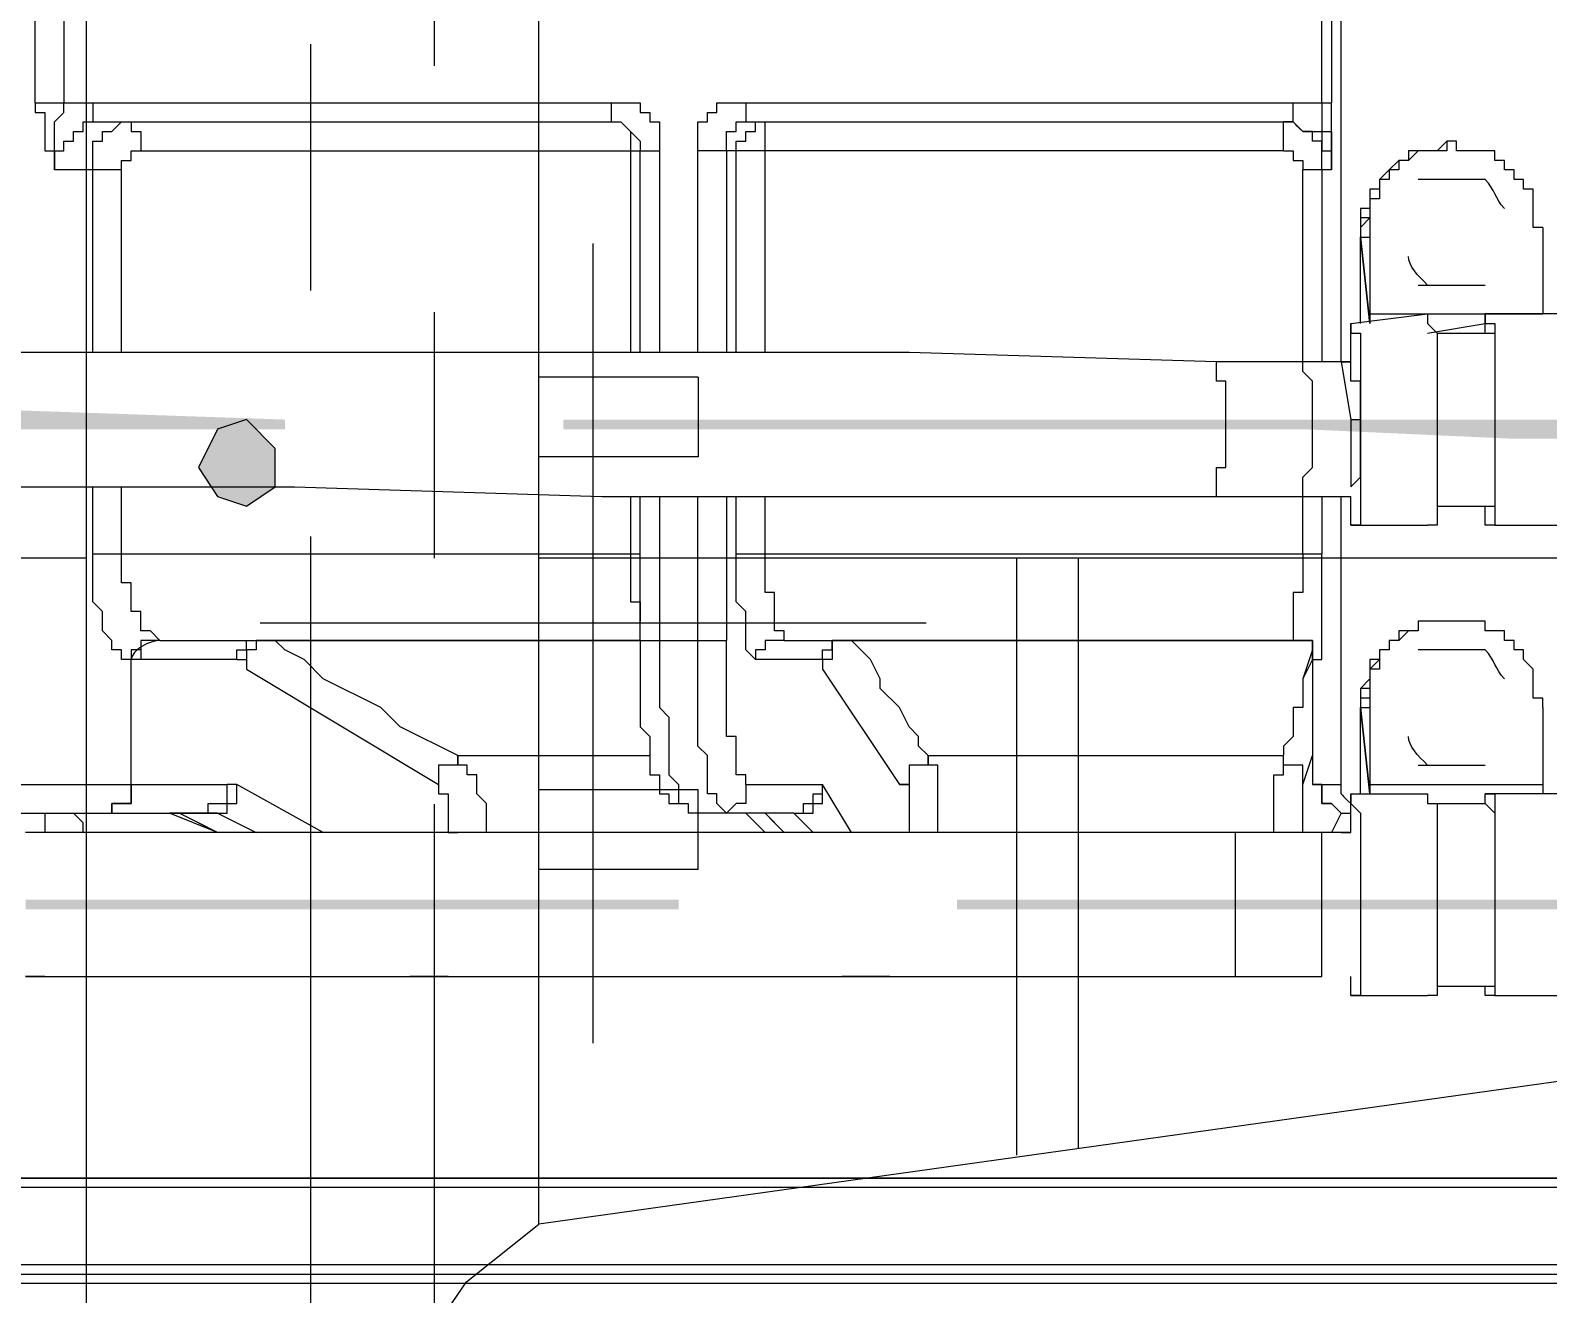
# Model space of a CAD drawing. Header units: millimetres. Extents: x 25083 to 52777, y 24772 to 45779.
# Drawn here: x 38452.4 to 38511.1, y 33511.3 to 33560.2 of the extents above; entities that cross this region are included whole.
import ezdxf

# ---------------------------------------------------------------- set-up
doc = ezdxf.new("R2010")
doc.units = ezdxf.units.MM
doc.layers.add('小车', color=7, linetype='Continuous')
doc.styles.get("Standard").update_dxf_attribs({"font": ''})
doc.styles.get('Standard').set_extended_font_data('SimSun')
doc.dimstyles.new('15', dxfattribs={"dimtxt": 15, "dimasz": 10, "dimexe": 2, "dimexo": 1, "dimgap": 1, "dimtad": 1, "dimdsep": 46, "dimtxsty": 'Standard', "dimcen": 2.5, "dimadec": 0, "dimazin": 0, "dimtfac": 1, "dimtmove": 2, "dimatfit": 3, "dimfxl": 1, "dimtolj": 1, "dimarcsym": 0})
doc.dimstyles.new('ISO-25', dxfattribs={"dimtxt": 2.5, "dimasz": 2.5, "dimexe": 1.25, "dimexo": 0.625, "dimtad": 1, "dimtxsty": 'Standard', "dimcen": 2.5, "dimadec": 0, "dimazin": 0, "dimtfac": 1, "dimtmove": 0, "dimatfit": 3, "dimfxl": 1, "dimarcsym": 0})

# ---------------------------------------------------------------- blocks, each defined once
blk = doc.blocks.new('*D925')
at = {"color": 0, "lineweight": -2}
for p, q in [((29677.862, 34881.662), (29677.862, 32448.293)), ((40733.017, 34757.645), (40733.017, 32448.293)), ((29680.362, 32449.543), (40730.517, 32449.543))]:
    blk.add_line(p, q, dxfattribs=at)
at = {"color": 0}
for points in [[(29680.362, 32449.96), (29680.362, 32449.127), (29677.862, 32449.543)], [(40730.517, 32449.127), (40730.517, 32449.96), (40733.017, 32449.543)]]:
    blk.add_solid(points, dxfattribs=at)
at = {"layer": 'DEFPOINTS', "color": 0}
for p in [(29677.862, 34882.287), (40733.017, 34758.27), (40733.017, 32449.543)]:
    blk.add_point(p, dxfattribs=at)
at = {"color": 0, "insert": (35205.439, 32451.628), "char_height": 2.5, "attachment_point": 5}
blk.add_mtext('11055,15', dxfattribs=at)
blk = doc.blocks.new('zw$D2F4')
h = blk.add_hatch(color=7)
edge = h.paths.add_edge_path(flags=0)
edge.add_spline(control_points=[(365.417, 1039.434), (365.417, 1039.434), (365.417, 1028.664), (365.417, 1028.664), (365.417, 1028.664), (365.789, 1028.664), (365.789, 1028.664), (365.789, 1028.664), (366.16, 1039.434), (366.16, 1039.434), (366.16, 1039.434), (365.417, 1039.434), (365.417, 1039.434), (365.417, 1039.434), (365.417, 1039.434), (365.417, 1039.434)], knot_values=[0, 0, 0, 0, 1, 1, 1, 2, 2, 2, 3, 3, 3, 4, 4, 4, 5, 5, 5, 5], degree=3, periodic=0)
edge = h.paths.add_edge_path(flags=0)
edge.add_spline(control_points=[(365.417, 1017.895), (365.417, 1017.895), (365.417, 992.643), (365.417, 992.643), (365.417, 992.643), (365.789, 992.643), (365.789, 992.643), (365.789, 992.643), (365.789, 1017.895), (365.789, 1017.895), (365.789, 1017.895), (365.417, 1017.895), (365.417, 1017.895), (365.417, 1017.895), (365.417, 1017.895), (365.417, 1017.895)], knot_values=[0, 0, 0, 0, 1, 1, 1, 2, 2, 2, 3, 3, 3, 4, 4, 4, 5, 5, 5, 5], degree=3, periodic=0)
h = blk.add_hatch(color=7)
edge = h.paths.add_edge_path(flags=0)
edge.add_spline(control_points=[(347.221, 991.9), (347.221, 991.9), (347.221, 1002.669), (347.221, 1002.669), (347.221, 1002.669), (346.849, 1002.669), (346.849, 1002.669), (346.849, 1002.669), (346.849, 991.9), (346.849, 991.9), (346.849, 991.9), (347.221, 991.9), (347.221, 991.9), (347.221, 991.9), (347.221, 991.9), (347.221, 991.9)], knot_values=[0, 0, 0, 0, 1, 1, 1, 2, 2, 2, 3, 3, 3, 4, 4, 4, 5, 5, 5, 5], degree=3, periodic=0)
edge = h.paths.add_edge_path(flags=0)
edge.add_spline(control_points=[(347.221, 1013.439), (347.221, 1013.439), (347.221, 1038.691), (347.221, 1038.691), (347.221, 1038.691), (346.849, 1038.691), (346.849, 1038.691), (346.849, 1038.691), (346.849, 1013.439), (346.849, 1013.439), (346.849, 1013.439), (347.221, 1013.439), (347.221, 1013.439), (347.221, 1013.439), (347.221, 1013.439), (347.221, 1013.439)], knot_values=[0, 0, 0, 0, 1, 1, 1, 2, 2, 2, 3, 3, 3, 4, 4, 4, 5, 5, 5, 5], degree=3, periodic=0)
h = blk.add_hatch(color=7)
h.dxf.hatch_style = 2
h.paths.add_polyline_path([(363.932, 1032.007), (362.818, 1031.264), (362.446, 1030.15), (363.189, 1029.036), (364.675, 1029.036), (365.789, 1030.15), (365.417, 1031.264)])
h = blk.add_hatch(color=7)
h.dxf.hatch_style = 2
h.paths.add_polyline_path([(365.789, 989.3), (365.789, 992.643), (365.417, 992.643), (365.417, 989.3)])
h = blk.add_hatch(color=7)
h.dxf.hatch_style = 2
h.paths.add_polyline_path([(347.221, 988.558), (347.221, 991.9), (346.849, 991.9), (346.849, 988.558)])
h = blk.add_hatch(color=7)
h.dxf.hatch_style = 2
h.paths.add_polyline_path([(365.789, 981.13), (365.789, 989.3), (365.417, 989.3), (365.046, 981.13)])
h = blk.add_hatch(color=7)
h.dxf.hatch_style = 2
h.paths.add_polyline_path([(347.221, 980.388), (347.221, 988.558), (346.849, 988.558), (346.849, 980.388)])
h = blk.add_hatch(color=7)
h.dxf.hatch_style = 2
h.paths.add_polyline_path([(365.789, 977.788), (365.789, 981.13), (365.046, 981.13), (365.046, 977.788)])
h = blk.add_hatch(color=7)
h.dxf.hatch_style = 2
h.paths.add_polyline_path([(347.221, 977.046), (347.221, 980.388), (346.849, 980.388), (346.849, 977.788), (346.849, 977.046)])
at = {"color": 7, "lineweight": 5}
for points in [[(332.366, 925.798), (332.366, 1061.715)], [(333.109, 1061.715), (333.109, 925.798)], [(332.738, 1061.344), (332.738, 926.169)], [(336.08, 925.798), (336.08, 1045.004)], [(336.451, 961.448), (336.451, 1045.004)], [(336.451, 1045.004), (336.451, 961.077)], [(363.189, 1041.291), (363.189, 1028.293)], [(350.563, 1039.805), (350.563, 1031.635)], [(368.017, 992.643), (368.388, 1004.526), (368.388, 1039.434)], [(344.25, 1038.691), (344.25, 991.9)], [(344.25, 1037.948), (344.25, 1038.691)], [(349.82, 991.9), (349.82, 1038.691)], [(351.677, 1039.062), (351.677, 1030.893)], [(350.563, 1038.32), (350.563, 1037.948), (349.82, 1037.948)], [(378.043, 1038.32), (377.672, 1038.32), (377.672, 1037.948), (376.187, 1037.948), (376.187, 1037.577), (375.444, 1037.577)], [(378.043, 1038.32), (378.043, 1037.206)], [(378.043, 1038.32), (381.386, 1038.32)], [(349.82, 1036.463), (349.82, 1037.577)], [(375.444, 1034.978), (375.444, 1037.577)], [(375.444, 1037.577), (376.187, 1037.577), (376.187, 1037.206), (376.558, 1037.206), (376.558, 1036.834), (376.929, 1036.834), (376.929, 1036.463), (377.301, 1036.463), (377.301, 1036.092)], [(375.444, 1037.577), (377.301, 1037.577), (377.672, 1037.206), (378.043, 1037.206)], [(349.82, 1036.463), (350.192, 1036.463), (350.563, 1036.834)], [(381.386, 1037.206), (378.043, 1037.206)], [(378.043, 1037.206), (378.043, 1036.463)], [(349.82, 1031.264), (349.82, 1036.463)], [(378.043, 1036.463), (378.043, 1036.092), (377.301, 1036.092)], [(378.043, 1036.463), (378.043, 1016.038)], [(356.505, 1034.606), (356.505, 1034.978), (356.876, 1034.978), (356.876, 1035.349), (357.247, 1035.349), (357.619, 1035.72), (358.361, 1035.72), (358.733, 1036.092), (360.59, 1036.092)], [(360.59, 1036.092), (360.59, 1014.924)], [(360.59, 1036.092), (363.189, 1036.092)], [(368.388, 1036.092), (375.444, 1036.092)], [(375.444, 1036.092), (376.558, 1036.092), (376.558, 1035.72), (376.929, 1035.72), (376.929, 1035.349)], [(377.301, 1036.092), (377.301, 1016.038)], [(351.306, 1034.606), (350.934, 1034.606), (350.934, 1035.349), (350.563, 1035.349)], [(350.563, 1035.349), (350.934, 1035.349), (350.934, 1034.606), (351.306, 1034.606), (351.677, 1034.606)], [(376.929, 1035.349), (377.301, 1034.978), (377.301, 1034.606)], [(351.677, 1034.606), (351.306, 1034.606)], [(351.677, 1034.606), (356.505, 1034.606)], [(351.677, 1034.606), (356.505, 1034.606)], [(356.505, 1030.521), (356.505, 1034.606)], [(357.247, 1033.863), (357.247, 1034.235), (356.505, 1034.235), (356.505, 1034.606)], [(357.247, 1034.235), (356.876, 1034.235), (356.876, 1034.606), (356.505, 1034.606)], [(357.619, 1033.863), (357.619, 1034.235), (358.361, 1034.235), (358.361, 1034.606), (359.476, 1034.606), (359.476, 1034.978), (359.847, 1034.978), (360.59, 1034.978)], [(360.59, 1034.978), (363.189, 1034.978)], [(368.388, 1034.978), (375.444, 1034.978)], [(375.444, 1034.978), (375.815, 1034.978), (375.815, 1034.606), (376.187, 1034.606), (376.187, 1034.235)], [(377.301, 1034.606), (376.929, 1034.606), (376.929, 1034.235), (376.187, 1034.235)], [(357.247, 1033.863), (357.247, 1034.235)], [(357.247, 1033.492), (357.619, 1033.863)], [(357.247, 1033.492), (357.247, 1033.863)], [(357.247, 1033.492), (357.247, 1033.863)], [(376.187, 1034.235), (376.187, 1014.181)], [(357.247, 1033.492), (357.247, 1011.582)], [(349.82, 1031.264), (350.563, 1033.121)], [(349.82, 1031.264), (350.563, 1032.749)], [(350.192, 1032.007), (350.563, 1032.749)], [(350.563, 1032.749), (350.563, 1033.121)], [(350.563, 1032.749), (350.563, 1033.121)], [(350.563, 1031.264), (350.563, 1032.749)], [(349.82, 1031.264), (350.192, 1032.007)], [(350.563, 1031.635), (350.563, 1031.264)], [(350.563, 1031.635), (350.934, 1031.635), (350.934, 1030.893), (351.306, 1030.893), (351.677, 1030.893)], [(350.563, 1031.264), (349.82, 1029.778)], [(350.563, 1031.264), (349.82, 1029.778)], [(350.563, 1031.264), (350.563, 1030.893), (350.934, 1030.893), (350.934, 1030.521), (351.306, 1030.521), (351.677, 1030.521)], [(349.82, 1027.179), (351.677, 1030.521)], [(351.677, 1030.521), (351.677, 1030.893)], [(356.505, 1030.521), (356.505, 1030.15), (356.133, 1030.15)], [(356.505, 1030.521), (356.876, 1030.521), (356.876, 1030.15), (357.247, 1030.15), (357.247, 1029.778), (357.247, 1029.407)], [(356.133, 1030.15), (351.677, 1022.723)], [(356.876, 1029.778), (356.876, 1030.15), (356.133, 1030.15)], [(357.247, 1029.036), (357.247, 1029.778), (356.876, 1029.778)], [(357.247, 1029.036), (357.247, 1029.407)], [(352.791, 1021.98), (353.905, 1024.208), (354.648, 1024.951), (355.762, 1027.179), (356.505, 1027.922), (356.876, 1028.664), (357.247, 1029.036)], [(357.247, 1014.924), (357.247, 1029.036)], [(363.189, 1028.293), (362.818, 1016.41), (362.818, 992.643)], [(344.25, 1024.208), (344.25, 1023.837)], [(344.25, 1022.351), (344.25, 1023.837)], [(351.677, 1022.723), (351.306, 1022.723), (351.306, 1022.351), (350.192, 1022.351), (349.82, 1022.351), (349.82, 1021.98)], [(352.791, 1021.98), (352.42, 1021.98), (352.42, 1022.723), (352.048, 1022.723), (351.677, 1022.723)], [(349.82, 1020.866), (350.934, 1020.866), (351.306, 1021.237), (352.048, 1021.237), (352.048, 1021.609), (352.42, 1021.609), (352.42, 1021.98), (352.791, 1021.98)], [(352.791, 1021.98), (352.791, 1014.553)], [(349.82, 1010.096), (349.82, 1020.866)], [(377.301, 1016.038), (377.301, 1015.667), (376.929, 1015.295)], [(378.043, 1016.038), (378.043, 1014.924), (377.672, 1014.924), (377.672, 1014.553), (377.301, 1014.553), (377.301, 1014.181), (376.929, 1014.181)], [(377.301, 1016.038), (378.043, 1016.038)], [(360.59, 1015.295), (358.733, 1015.295), (358.733, 1014.924), (357.99, 1014.924)], [(362.818, 1015.295), (360.59, 1015.295)], [(376.187, 1015.295), (368.388, 1015.295)], [(376.929, 1015.295), (376.558, 1014.924), (376.187, 1014.924)], [(376.929, 1015.295), (376.187, 1015.295)], [(357.247, 1014.924), (353.905, 1014.924), (353.534, 1014.553), (352.048, 1014.553), (352.048, 1014.181), (351.677, 1014.181), (351.306, 1014.181), (351.306, 1013.81), (350.934, 1013.81), (350.934, 1013.067), (350.563, 1013.067)], [(357.247, 1014.924), (362.818, 1014.924)], [(368.388, 1014.924), (376.187, 1014.924)], [(357.247, 1014.181), (354.648, 1014.181), (354.276, 1013.81), (352.048, 1013.81), (351.677, 1013.439), (350.934, 1013.439), (350.934, 1013.067), (350.563, 1013.067)], [(362.818, 1014.181), (357.247, 1014.181)], [(376.187, 1014.181), (368.388, 1014.181)], [(376.929, 1014.181), (376.187, 1014.181)], [(350.563, 1008.982), (350.563, 1013.067)], [(350.934, 1011.953), (351.306, 1011.953), (351.306, 1012.325), (352.791, 1012.325), (353.162, 1012.696), (357.247, 1012.696)], [(357.247, 1012.696), (362.818, 1012.696)], [(368.388, 1012.696), (376.187, 1012.696)], [(376.187, 990.043), (376.187, 1012.696)], [(376.187, 1012.696), (377.301, 1012.696), (377.301, 1012.325), (377.672, 1012.325), (377.672, 1011.953), (378.043, 1011.953), (378.043, 1010.839)], [(350.563, 1011.582), (350.934, 1011.953)], [(350.934, 1010.839), (350.934, 1011.211), (350.563, 1011.582)], [(351.677, 1010.839), (352.048, 1010.839), (352.048, 1011.211), (353.534, 1011.211), (353.534, 1011.582), (354.276, 1011.582), (354.648, 1011.582), (357.247, 1011.582)], [(362.818, 1011.582), (357.247, 1011.582)], [(376.187, 1011.582), (368.388, 1011.582)], [(376.187, 1011.582), (376.929, 1011.582), (376.929, 1011.211), (377.301, 1011.211), (377.301, 1010.839)], [(356.505, 1010.468), (356.876, 1010.839), (358.361, 1010.839), (358.733, 1011.211), (360.59, 1011.211)], [(360.59, 1011.211), (360.59, 988.558)], [(360.59, 1011.211), (362.818, 1011.211)], [(368.388, 1011.211), (376.187, 1011.211)], [(376.187, 1011.211), (376.558, 1011.211), (376.558, 1010.839), (376.929, 1010.839), (376.929, 1010.468), (377.301, 1010.468)], [(349.82, 1010.096), (350.563, 1010.839)], [(350.563, 1010.096), (350.563, 1010.468)], [(350.563, 1010.096), (350.563, 1010.468)], [(351.677, 1010.839), (350.934, 1010.839)], [(351.677, 1010.839), (351.677, 1007.868)], [(356.505, 1007.868), (356.505, 1010.468)], [(357.247, 1009.354), (357.247, 1010.096), (356.876, 1010.096), (356.876, 1010.468), (356.505, 1010.468)], [(377.301, 1010.839), (377.301, 989.672)], [(378.043, 1010.839), (377.301, 1010.839)], [(377.301, 1010.468), (377.301, 1010.096)], [(378.043, 1010.839), (378.043, 989.672)], [(349.82, 1009.354), (350.563, 1010.096)], [(350.192, 1009.725), (350.563, 1010.096)], [(350.563, 1008.982), (350.563, 1010.096)], [(357.247, 1009.354), (357.619, 1009.354), (357.619, 1009.725), (358.733, 1009.725), (359.104, 1009.725), (359.104, 1010.096), (360.59, 1010.096)], [(360.59, 1010.096), (362.818, 1010.096)], [(368.388, 1010.096), (376.187, 1010.096)], [(376.187, 1010.096), (377.301, 1010.096)], [(349.82, 1009.354), (350.192, 1009.725)], [(357.247, 1009.354), (357.247, 989.672)], [(350.563, 1008.982), (349.82, 1008.24)], [(350.563, 1008.982), (350.563, 1008.611), (350.934, 1008.611), (350.934, 1008.24), (351.306, 1008.24), (351.306, 1007.868), (351.677, 1007.868)], [(350.563, 1008.982), (350.563, 1008.24), (350.934, 1008.24), (350.934, 1007.868), (351.306, 1007.868), (351.677, 1007.868)], [(349.82, 1006.754), (351.677, 1007.868)], [(356.133, 1007.868), (351.677, 1004.897)], [(356.505, 1007.868), (356.133, 1007.868)], [(356.876, 1007.497), (356.505, 1007.497), (356.505, 1007.868), (356.133, 1007.868)], [(356.505, 1007.868), (356.876, 1007.868), (356.876, 1007.497), (357.247, 1007.497), (357.247, 1007.126), (357.247, 1006.754)], [(357.247, 1007.126), (357.247, 1007.497), (356.876, 1007.497)], [(344.25, 1006.383), (344.25, 1007.126)], [(357.247, 1006.754), (357.247, 1007.126)], [(344.25, 1005.269), (344.25, 1006.383)], [(352.791, 1003.783), (353.162, 1004.155), (353.534, 1004.155), (353.905, 1004.526), (354.648, 1004.897), (355.391, 1005.64), (355.762, 1005.64), (356.505, 1006.012), (357.247, 1006.754)], [(357.247, 989.3), (357.247, 1006.754)], [(344.25, 1005.269), (344.25, 1004.526)], [(351.677, 1004.897), (351.677, 1004.526), (349.82, 1004.526)], [(352.791, 1003.783), (352.42, 1003.783), (352.42, 1004.526), (352.048, 1004.526), (351.677, 1004.526), (351.677, 1004.897)], [(349.82, 1003.412), (352.42, 1003.412), (352.42, 1003.783), (352.791, 1003.783)], [(349.82, 993.757), (349.82, 1003.412)], [(352.791, 1003.783), (352.791, 990.043)], [(362.818, 992.643), (362.818, 989.3)], [(362.818, 992.643), (363.932, 992.643), (363.932, 992.271), (364.303, 992.271), (365.417, 992.271)], [(365.417, 992.271), (367.274, 992.271), (367.274, 992.643), (368.017, 992.643)], [(368.017, 989.3), (368.017, 992.643)], [(344.25, 991.9), (344.25, 988.558)], [(344.25, 991.9), (346.478, 991.9), (346.849, 991.9)], [(346.849, 991.9), (349.82, 991.9)], [(349.82, 987.444), (349.82, 991.9)], [(349.82, 990.414), (352.048, 990.414), (352.048, 990.043), (352.791, 990.043)], [(351.677, 989.3), (352.42, 989.3), (352.42, 989.672), (352.42, 990.043), (352.791, 990.043)], [(355.762, 989.3), (354.648, 989.3), (354.648, 989.672), (353.534, 989.672), (353.162, 990.043), (352.791, 990.043)], [(376.187, 990.043), (376.187, 989.672), (375.815, 989.672), (375.815, 989.3), (375.444, 989.3)], [(376.187, 990.043), (377.301, 990.043)], [(349.82, 989.3), (351.677, 989.3)], [(351.677, 989.3), (352.791, 988.929)], [(356.505, 988.929), (355.762, 989.3)], [(356.876, 988.929), (355.762, 989.3)], [(357.247, 989.672), (357.247, 988.929), (356.505, 988.929)], [(357.247, 989.3), (357.247, 989.672)], [(360.59, 989.3), (359.104, 989.3), (359.104, 989.672), (357.247, 989.672)], [(360.59, 989.3), (362.818, 989.3)], [(362.818, 989.3), (362.818, 987.444)], [(362.818, 989.3), (363.56, 989.3), (363.932, 988.929), (364.303, 988.929), (365.417, 988.929)], [(365.417, 988.929), (367.274, 988.929), (367.645, 989.3), (368.017, 989.3)], [(368.017, 987.444), (368.017, 989.3)], [(368.017, 989.3), (375.444, 989.3)], [(375.444, 988.186), (375.444, 989.3)], [(375.444, 988.558), (376.558, 988.558), (376.558, 988.929), (376.929, 988.929), (376.929, 989.3)], [(376.929, 989.3), (376.929, 988.558), (376.187, 988.558), (376.187, 988.186), (375.815, 988.186), (375.444, 988.186)], [(377.301, 989.672), (376.929, 989.3)], [(377.301, 989.672), (377.672, 989.672)], [(377.672, 989.672), (378.043, 989.672)], [(378.043, 989.672), (378.043, 988.558)], [(350.563, 987.815), (350.934, 988.186), (350.934, 988.558), (351.306, 988.558), (351.677, 988.558), (351.677, 988.929)], [(351.677, 988.929), (351.677, 988.558), (350.934, 988.558), (350.934, 988.186), (350.563, 987.815)], [(351.677, 988.929), (351.677, 987.815)], [(356.505, 988.929), (351.677, 988.929)], [(356.505, 988.929), (351.677, 988.929)], [(356.876, 988.929), (356.505, 988.929)], [(356.505, 988.929), (356.505, 988.558), (360.59, 988.558)], [(344.25, 988.558), (346.849, 988.558)], [(346.849, 988.558), (349.82, 988.558)], [(350.563, 987.815), (349.82, 988.186)], [(362.818, 988.558), (360.59, 988.558)], [(375.444, 988.558), (368.017, 988.558)], [(378.043, 988.558), (376.929, 988.558), (376.929, 988.186), (375.444, 988.186)], [(375.444, 988.186), (378.043, 988.186)], [(378.043, 988.558), (378.043, 988.186)], [(378.043, 988.558), (381.757, 988.558)], [(381.757, 988.186), (378.043, 988.186)], [(349.82, 987.815), (349.82, 987.444)], [(350.563, 987.815), (350.563, 987.444)], [(351.306, 987.815), (351.677, 987.815)], [(351.677, 987.815), (362.818, 987.815)], [(368.017, 987.815), (365.789, 987.444)], [(368.017, 987.815), (391.041, 987.815)], [(368.017, 987.815), (368.017, 987.444)], [(343.507, 987.444), (343.507, 984.473)], [(343.507, 987.444), (344.25, 987.444)], [(351.306, 987.444), (350.934, 987.444), (350.563, 987.072), (345.364, 987.072), (344.993, 987.072), (343.507, 987.072), (343.507, 987.444)], [(349.82, 987.444), (351.306, 987.444)], [(351.306, 987.444), (351.306, 984.473)], [(351.306, 987.444), (351.306, 984.473)], [(351.306, 986.701), (354.648, 987.072)], [(354.648, 987.072), (351.306, 986.701)], [(351.306, 987.072), (351.677, 987.072)], [(351.677, 987.072), (354.648, 987.072)], [(354.648, 987.072), (354.648, 986.701)], [(357.99, 983.73), (357.99, 984.844), (357.619, 984.844), (357.619, 985.587), (357.247, 985.587), (357.247, 985.958), (356.876, 985.958), (356.876, 986.329), (356.505, 986.329), (356.133, 986.701), (355.019, 986.701), (355.019, 987.072), (354.648, 987.072)], [(357.99, 983.73), (357.99, 984.844), (357.619, 984.844), (357.619, 985.587), (357.247, 985.587), (357.247, 985.958), (356.876, 985.958), (356.876, 986.329), (356.505, 986.329), (356.505, 986.701), (355.762, 986.701), (355.391, 987.072), (354.648, 987.072)], [(357.99, 983.73), (357.99, 984.844), (357.619, 984.844), (357.619, 985.587), (357.247, 985.587), (357.247, 985.958), (356.876, 985.958), (356.876, 986.329), (356.505, 986.329), (356.133, 986.701), (355.391, 986.701), (355.391, 987.072), (354.648, 987.072)], [(361.704, 987.444), (361.704, 984.473)], [(361.704, 987.444), (362.818, 987.444)], [(369.502, 987.444), (369.131, 987.444), (369.131, 987.072), (363.932, 987.072), (363.56, 987.072), (361.704, 987.072), (361.704, 987.444)], [(363.189, 987.444), (363.56, 987.072), (366.903, 987.072), (367.274, 987.072), (367.274, 987.444), (368.017, 987.444)], [(365.789, 987.444), (363.189, 987.444)], [(365.789, 987.444), (365.789, 987.072)], [(368.017, 987.444), (369.502, 987.444)], [(369.502, 987.444), (369.874, 984.473)], [(369.502, 987.444), (369.874, 984.473)], [(369.502, 986.701), (372.844, 987.072)], [(372.844, 987.072), (369.502, 986.701)], [(369.502, 987.072), (369.874, 987.072)], [(369.874, 987.072), (372.844, 987.072)], [(372.844, 987.072), (372.844, 986.701)], [(376.558, 983.73), (376.187, 984.101), (376.187, 985.215), (375.815, 985.215), (375.815, 985.587), (375.444, 985.587), (375.444, 985.958), (375.073, 985.958), (375.073, 986.329), (374.701, 986.329), (374.701, 986.701), (373.587, 986.701), (373.216, 987.072), (372.844, 987.072)], [(376.558, 983.73), (376.187, 984.101), (376.187, 985.215), (375.815, 985.215), (375.815, 985.587), (375.444, 985.958), (375.073, 986.329), (374.701, 986.329), (374.701, 986.701), (373.959, 986.701), (373.959, 987.072), (372.844, 987.072)], [(376.558, 983.73), (376.187, 984.101), (376.187, 985.215), (375.815, 985.215), (375.815, 985.587), (375.444, 985.587), (375.444, 985.958), (375.073, 985.958), (375.073, 986.329), (374.701, 986.329), (374.701, 986.701), (373.587, 986.701), (373.587, 987.072), (372.844, 987.072)], [(351.677, 986.701), (351.306, 986.701)], [(351.677, 986.701), (351.677, 980.016)], [(354.648, 986.701), (351.677, 986.701)], [(357.99, 983.359), (357.99, 984.844), (357.619, 984.844), (357.619, 985.215), (357.247, 985.587), (357.247, 985.958), (356.876, 985.958), (356.876, 986.329), (356.133, 986.329), (356.133, 986.701), (354.648, 986.701)], [(369.874, 986.701), (369.502, 986.701)], [(369.874, 986.701), (369.874, 980.016)], [(372.844, 986.701), (369.874, 986.701)], [(376.558, 983.359), (376.558, 983.73), (376.187, 983.73), (376.187, 984.844), (375.815, 985.215), (375.815, 985.587), (375.444, 985.587), (375.444, 985.958), (375.073, 985.958), (375.073, 986.329), (374.33, 986.329), (374.33, 986.701), (372.844, 986.701)], [(352.42, 984.844), (352.42, 982.245)], [(356.876, 982.245), (356.876, 984.844)], [(370.988, 984.844), (370.988, 982.245)], [(375.073, 982.245), (375.073, 984.844)], [(351.306, 984.473), (350.934, 984.473), (350.934, 984.101), (345.735, 984.101), (344.993, 984.101), (343.507, 984.101), (343.507, 984.473)], [(343.878, 984.101), (343.878, 981.873)], [(350.934, 984.473), (350.934, 982.245)], [(350.934, 984.101), (350.934, 982.245)], [(350.934, 984.101), (350.934, 982.245)], [(369.874, 984.473), (369.502, 984.473), (369.131, 984.101), (363.932, 984.101), (363.56, 984.101), (361.704, 984.101), (361.704, 984.473)], [(362.446, 984.101), (362.446, 981.873)], [(369.131, 984.473), (369.502, 982.245)], [(369.131, 984.101), (369.131, 982.245)], [(369.131, 984.101), (369.131, 982.245)], [(354.648, 980.016), (355.019, 980.016), (355.019, 980.388), (356.133, 980.388), (356.505, 980.759), (356.876, 980.759), (356.876, 981.13), (357.247, 981.13), (357.247, 981.502), (357.619, 981.502), (357.619, 982.245), (357.99, 982.245), (357.99, 983.359)], [(373.216, 980.016), (373.216, 980.388), (374.701, 980.388), (374.701, 980.759), (375.073, 980.759), (375.073, 981.13), (375.444, 981.13), (375.444, 981.502), (375.815, 981.502), (375.815, 981.873), (376.187, 981.873), (376.187, 983.359), (376.558, 983.359)], [(343.507, 981.873), (343.507, 982.245), (343.878, 982.245)], [(351.306, 982.245), (351.306, 981.873), (345.735, 981.873), (345.364, 981.873), (343.507, 981.873)], [(350.934, 982.245), (350.563, 981.873), (346.478, 981.873), (346.107, 981.873), (344.25, 981.873)], [(350.934, 982.245), (351.306, 982.245)], [(351.306, 979.274), (351.306, 982.245)], [(351.306, 979.274), (351.306, 982.245)], [(361.704, 981.873), (361.704, 982.245), (362.446, 982.245)], [(369.874, 982.245), (369.502, 982.245), (369.502, 981.873), (363.932, 981.873), (363.56, 981.873), (361.704, 981.873)], [(369.131, 982.245), (369.131, 981.873), (364.303, 981.873), (363.932, 981.873), (362.446, 981.873)], [(369.131, 982.245), (369.874, 982.245)], [(369.874, 979.274), (369.874, 982.245)], [(369.874, 979.274), (369.874, 982.245)], [(343.507, 981.873), (343.507, 978.902)], [(344.25, 981.873), (343.878, 981.873)], [(361.704, 981.873), (361.704, 978.902)], [(351.677, 980.016), (351.306, 980.016)], [(354.648, 980.016), (351.677, 980.016)], [(373.216, 980.016), (369.874, 980.016)]]:
    blk.add_lwpolyline(points, dxfattribs=at)
at = {"color": 7, "lineweight": 0}
blk.add_lwpolyline([(363.932, 1032.007), (362.818, 1031.264), (362.446, 1030.15), (363.189, 1029.036), (364.675, 1029.036), (365.789, 1030.15), (365.417, 1031.264)], close=True, dxfattribs=at)
at = {"color": 7, "lineweight": 5}
for points in [[(350.563, 1038.32), (350.563, 1038.32), (350.563, 1038.32), (350.563, 1038.32)], [(344.25, 1037.948), (344.25, 1037.948), (344.25, 1037.948), (344.25, 1037.948)], [(344.25, 1037.948), (344.25, 1037.577), (344.25, 1037.577), (344.25, 1037.577)], [(350.563, 1036.834), (350.563, 1036.834), (350.563, 1036.834), (350.563, 1036.834)], [(357.247, 1033.492), (357.247, 1033.863), (356.876, 1034.606), (356.505, 1034.606)], [(350.563, 1033.121), (350.563, 1033.121), (350.563, 1033.121), (350.563, 1033.121)], [(344.25, 1023.837), (344.25, 1023.837), (344.25, 1023.837), (344.25, 1023.837)], [(344.25, 1022.351), (344.25, 1022.351), (344.25, 1022.351), (344.25, 1022.351)], [(344.25, 1022.351), (344.25, 1022.351), (344.25, 1022.351), (344.25, 1021.98)], [(349.82, 1020.866), (349.82, 1021.237), (349.82, 1021.237), (349.82, 1021.609)], [(350.563, 1010.468), (350.563, 1010.468), (350.563, 1010.468), (350.563, 1010.468)], [(344.25, 1006.383), (344.25, 1006.383), (344.25, 1006.383), (344.25, 1006.383)], [(344.25, 1005.269), (344.25, 1005.269), (344.25, 1005.269), (344.25, 1005.269)], [(349.82, 1003.412), (349.82, 1003.412), (349.82, 1003.783), (349.82, 1003.783)], [(377.301, 989.672), (377.301, 990.043), (377.301, 990.043), (377.301, 990.043)], [(344.25, 989.3), (344.25, 988.929), (344.25, 988.929), (344.25, 988.558)], [(357.247, 989.672), (357.247, 989.672), (357.247, 989.672), (357.247, 989.672)], [(357.247, 989.672), (357.247, 989.672), (357.247, 989.672), (357.247, 989.672)], [(357.247, 989.672), (357.247, 989.672), (357.247, 989.672), (357.247, 989.672)], [(357.247, 988.929), (357.247, 988.929), (357.247, 989.3), (357.247, 989.3)], [(376.929, 989.3), (377.301, 989.672), (377.301, 989.672), (377.301, 989.672)], [(376.929, 989.3), (376.929, 989.3), (376.929, 989.3), (376.929, 989.3)], [(376.929, 989.3), (376.929, 989.3), (376.929, 989.3), (376.929, 989.3)], [(351.677, 988.929), (351.677, 988.929), (351.677, 988.929), (351.677, 988.929)], [(356.505, 988.929), (356.505, 988.929), (356.505, 988.929), (356.876, 988.929)], [(356.505, 988.929), (356.505, 988.929), (356.505, 988.929), (356.505, 988.929)], [(356.876, 988.929), (356.876, 988.929), (356.876, 988.929), (356.876, 988.929)], [(356.876, 988.929), (356.876, 988.929), (357.247, 988.929), (357.247, 988.929)], [(356.876, 988.929), (356.876, 988.929), (356.876, 988.929), (356.876, 988.929)], [(344.25, 988.558), (344.25, 988.558), (344.25, 988.558), (344.25, 988.558)], [(351.306, 987.815), (351.306, 987.815), (351.306, 987.815), (350.934, 987.444)], [(352.42, 984.473), (352.791, 984.844), (353.162, 985.215), (353.534, 985.215)], [(370.988, 984.473), (371.359, 984.844), (371.73, 985.215), (372.102, 985.215)], [(355.762, 981.502), (356.133, 981.873), (356.505, 981.873), (356.876, 982.245)], [(373.959, 981.502), (374.33, 981.873), (374.701, 981.873), (375.073, 982.245)]]:
    blk.add_open_spline(points, degree=3, dxfattribs=at)
blk = doc.blocks.new('*D469')
at = {"layer": 'DEFPOINTS', "color": 0}
for p in [(36061.191, 116692.222), (36180.039, 116685.352), (36180.039, 116527.033)]:
    blk.add_point(p, dxfattribs=at)
at = {"layer": '小车', "color": 0, "linetype": 'Continuous', "lineweight": -2}
for p, q in [((36061.191, 116691.222), (36061.191, 116525.033)), ((36180.039, 116684.352), (36180.039, 116525.033)), ((36071.191, 116527.033), (36084.175, 116527.033)), ((36170.039, 116527.033), (36146.425, 116527.033))]:
    blk.add_line(p, q, dxfattribs=at)
at = {"layer": '小车', "color": 0}
for points in [[(36071.191, 116528.7), (36071.191, 116525.366), (36061.191, 116527.033)], [(36170.039, 116528.7), (36170.039, 116525.366), (36180.039, 116527.033)]]:
    blk.add_solid(points, dxfattribs=at)
at = {"layer": '小车', "color": 0, "insert": (36115.3, 116527.033), "char_height": 15, "attachment_point": 5}
blk.add_mtext('\\A1;118.85', dxfattribs=at)
blk = doc.blocks.new('*D470')
at = {"layer": 'DEFPOINTS', "color": 0}
for p in [(36180.039, 116639.326), (36197.537, 116639.326), (36197.537, 116438.26)]:
    blk.add_point(p, dxfattribs=at)
at = {"layer": '小车', "color": 0, "linetype": 'Continuous', "lineweight": -2}
for p, q in [((36180.039, 116638.326), (36180.039, 116436.26)), ((36197.537, 116638.326), (36197.537, 116436.26)), ((36170.039, 116438.26), (36160.039, 116438.26)), ((36180.039, 116438.26), (36197.537, 116438.26)), ((36207.537, 116438.26), (36217.537, 116438.26))]:
    blk.add_line(p, q, dxfattribs=at)
at = {"layer": '小车', "color": 0}
for points in [[(36170.039, 116439.926), (36170.039, 116436.593), (36180.039, 116438.26)], [(36207.537, 116439.926), (36207.537, 116436.593), (36197.537, 116438.26)]]:
    blk.add_solid(points, dxfattribs=at)
at = {"layer": '小车', "color": 0, "insert": (36193.655, 116438.26), "char_height": 15, "attachment_point": 5}
blk.add_mtext('\\A1;17.5', dxfattribs=at)
blk = doc.blocks.new('A$C1A4175F5')
at = {"layer": '小车', "color": 1, "lineweight": 0}
for points in [[(1126.465, 402.039), (1126.465, 354.444)], [(1131.224, 345.765), (1131.224, 355.284)], [(1131.224, 345.765), (1131.224, 355.284)], [(1120.305, 316.647), (1120.305, 347.584)], [(1126.465, 344.925), (1126.465, 335.406)], [(1131.224, 297.749), (1131.224, 336.245)], [(1131.224, 281.091), (1131.224, 336.245)], [(1107.427, 332.886), (1133.184, 332.886)], [(1126.465, 325.887), (1126.465, 278.151)]]:
    blk.add_lwpolyline(points, dxfattribs=at)
at = {"layer": '小车', "color": 7, "lineweight": 0}
for points in [[(1122.405, 309.648), (1122.405, 388.46)], [(1139.903, 281.091), (1139.903, 386.92)], [(1116.246, 342.405), (1116.246, 339.325)], [(1116.246, 342.405), (1122.405, 342.405)], [(1116.246, 339.325), (1122.405, 339.325)], [(992.358, 335.406), (1114.006, 335.406)], [(1101.547, 312.588), (1101.547, 335.406)], [(1103.927, 312.308), (1103.927, 335.406)], [(1114.006, 335.406), (1122.405, 335.406)], [(1139.903, 335.406), (1181.479, 335.406)], [(992.358, 327.846), (1122.405, 309.648)], [(1116.246, 323.367), (1116.246, 326.446)], [(1116.246, 326.446), (1122.405, 326.446)], [(1116.246, 323.367), (1122.405, 323.367)], [(1103.927, 312.308), (1103.927, 312.868)], [(1122.405, 288.51), (1125.205, 290.75), (1127.305, 293.69), (1128.424, 297.189), (1128.424, 300.829), (1127.305, 304.329), (1125.205, 307.408), (1122.405, 309.648)]]:
    blk.add_lwpolyline(points, dxfattribs=at)
at = {"layer": '小车'}
for base, p1, p2, picture, middle in [((212.358, 337.78), (93.511, 502.968), (212.358, 496.098), '*D469', (147.619, 337.78)), ((229.857, 249.006), (212.358, 450.073), (229.857, 450.073), '*D470', (225.974, 249.006))]:
    dim = blk.add_linear_dim(base=base, p1=p1, p2=p2, dimstyle='15', override={"dimfxl": 0.18}, dxfattribs=at)
    dim.commit()
    dim.dimension.update_dxf_attribs({"geometry": picture, "text_midpoint": middle, "dimtype": 128, "insert": (-35967.681, -116189.253)})
blk = doc.blocks.new('zw$50CE')
blk.add_blockref('zw$D2F4', (22.01, 103.569))
at = {"layer": '小车', "ltscale": 10, "xscale": -1, "rotation": 270}
blk.add_blockref('A$C1A4175F5', (47.032, 0), dxfattribs=at)

msp = doc.modelspace()

# ---------------------------------------------------------------- block references
at = {"rotation": 90}
msp.add_blockref('zw$50CE', (39594.481, 33157.316), dxfattribs=at)

# ---------------------------------------------------------------- dimensions: what is measured, and where the dimension line sits
dim = msp.add_linear_dim(base=(40733.0166, 32449.5434), p1=(29677.8617, 34882.2868), p2=(40733.0166, 34758.2702), dimstyle='ISO-25')
dim.commit()
dim.dimension.update_dxf_attribs({"geometry": '*D925', "text_midpoint": (35205.4391, 32449.5434), "dimtype": 160})

doc.saveas('drawing.dxf')
